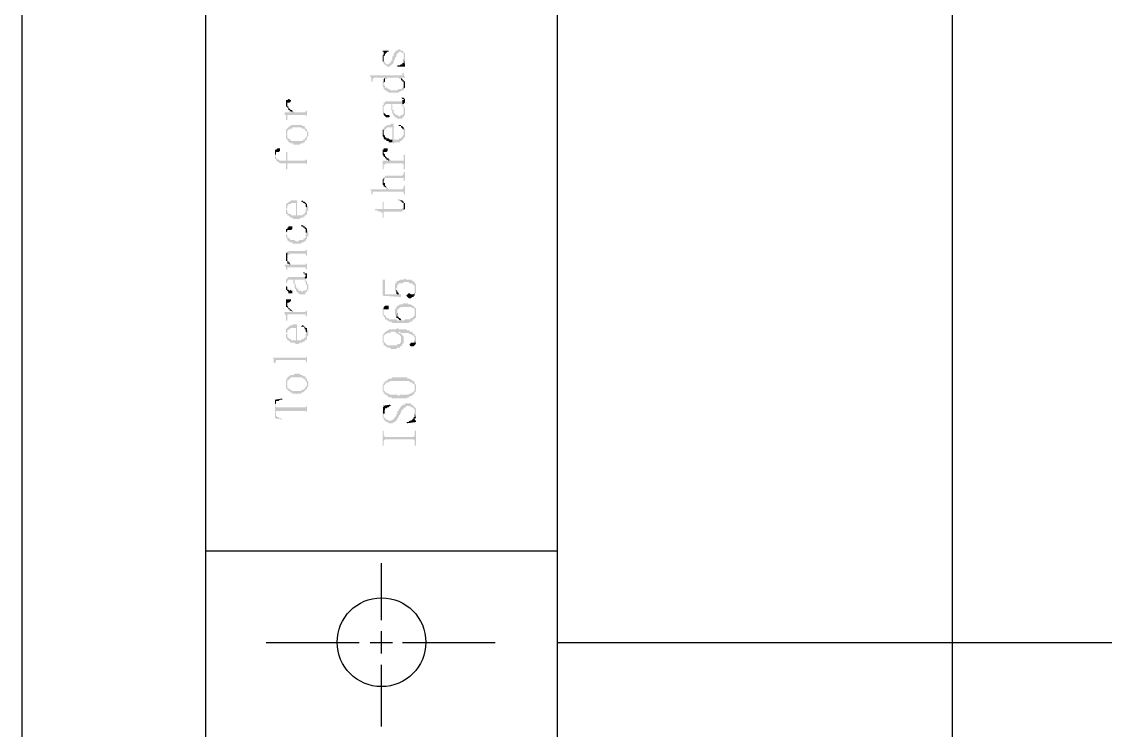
# Model space of a CAD drawing. Header units: millimetres. Extents: x 7018 to 13530, y 4187 to 5692.
# Drawn here: x 10775.36 to 10814.88, y 5070.62 to 5096.45 of the extents above; entities that cross this region are included whole.
import ezdxf

# ---------------------------------------------------------------- set-up
doc = ezdxf.new("R2010")
doc.units = ezdxf.units.MM

msp = doc.modelspace()

# ---------------------------------------------------------------- hatches: boundary and pattern name
at = {"transparency": 33554559}
for points in [[(10788.521, 5095.393), (10788.521, 5095.348), (10788.566, 5095.348), (10788.566, 5094.942), (10788.566, 5095.122), (10788.566, 5095.213), (10788.611, 5095.213), (10788.611, 5095.258), (10788.656, 5095.303), (10788.656, 5095.303), (10788.701, 5095.348), (10788.746, 5095.348), (10788.746, 5095.393)], [(10788.521, 5095.122), (10788.521, 5094.987), (10788.566, 5094.987), (10788.566, 5094.942), (10788.566, 5095.303), (10788.566, 5095.258), (10788.521, 5095.213)], [(10788.566, 5094.942), (10788.566, 5094.897), (10788.611, 5094.897), (10788.611, 5094.852), (10788.656, 5094.852), (10788.701, 5094.806), (10788.791, 5094.806), (10788.791, 5094.852), (10788.836, 5094.852), (10788.882, 5094.897), (10788.882, 5094.897), (10788.927, 5094.942), (10788.927, 5095.032), (10788.972, 5095.077), (10788.972, 5095.122), (10789.017, 5095.167), (10789.017, 5095.258), (10789.062, 5095.258), (10789.062, 5095.303), (10789.107, 5095.303), (10789.107, 5095.348), (10789.198, 5095.348), (10789.243, 5095.303), (10789.288, 5095.303), (10789.288, 5095.258), (10789.288, 5095.122), (10789.333, 5094.897), (10789.333, 5094.942), (10789.333, 5095.032), (10789.333, 5095.213), (10789.333, 5095.303), (10789.288, 5095.303), (10789.288, 5095.348), (10789.288, 5095.348), (10789.243, 5095.393), (10789.198, 5095.393), (10789.152, 5095.438), (10789.107, 5095.438), (10789.062, 5095.393), (10789.017, 5095.393), (10788.972, 5095.348), (10788.972, 5095.303), (10788.927, 5095.303), (10788.927, 5095.213), (10788.882, 5095.167), (10788.882, 5095.077), (10788.836, 5095.032), (10788.836, 5094.987), (10788.791, 5094.942), (10788.791, 5094.942), (10788.746, 5094.897), (10788.656, 5094.897), (10788.611, 5094.942), (10788.611, 5094.987), (10788.566, 5094.987), (10788.566, 5095.122)], [(10789.062, 5094.852), (10789.062, 5094.806), (10789.333, 5094.806), (10789.333, 5094.852), (10789.333, 5094.897), (10789.333, 5094.897), (10789.288, 5095.122), (10789.288, 5095.032), (10789.288, 5094.942), (10789.243, 5094.942), (10789.243, 5094.897), (10789.198, 5094.897), (10789.152, 5094.852), (10789.107, 5094.852)], [(10788.069, 5094.49), (10788.069, 5094.445), (10788.114, 5094.4), (10788.114, 5094.265), (10788.159, 5094.265), (10788.159, 5094.355), (10788.159, 5094.355), (10788.205, 5094.4), (10788.611, 5094.4), (10788.611, 5094.355), (10788.656, 5094.355), (10788.701, 5094.4), (10789.107, 5094.4), (10789.152, 5094.355), (10789.198, 5094.355), (10789.198, 5094.4), (10789.333, 5094.4), (10789.333, 5094.445), (10789.288, 5094.49), (10789.288, 5094.581), (10789.243, 5094.581), (10789.243, 5094.536), (10789.243, 5094.49), (10789.198, 5094.49)], [(10788.521, 5094.175), (10788.521, 5094.084), (10788.566, 5094.039), (10788.566, 5093.994), (10788.611, 5093.949), (10788.656, 5093.949), (10788.656, 5093.904), (10788.701, 5093.904), (10788.746, 5093.859), (10789.107, 5093.859), (10789.152, 5093.904), (10789.198, 5093.904), (10789.243, 5093.949), (10789.288, 5093.949), (10789.288, 5094.175), (10789.288, 5094.084), (10789.243, 5094.039), (10789.243, 5094.039), (10789.198, 5093.994), (10789.107, 5093.994), (10789.062, 5093.949), (10788.791, 5093.949), (10788.791, 5093.994), (10788.701, 5093.994), (10788.701, 5094.039), (10788.611, 5094.039), (10788.611, 5094.129), (10788.566, 5094.129), (10788.566, 5094.31), (10788.566, 5094.265), (10788.521, 5094.265), (10788.521, 5094.22)], [(10788.566, 5094.31), (10788.566, 5094.175), (10788.566, 5094.22), (10788.611, 5094.265), (10788.611, 5094.31), (10788.611, 5094.4), (10788.611, 5094.4), (10788.566, 5094.355)], [(10789.198, 5094.355), (10789.198, 5094.31), (10789.243, 5094.31), (10789.243, 5094.265), (10789.288, 5094.265), (10789.288, 5093.994), (10789.333, 5094.039), (10789.333, 5094.175), (10789.333, 5094.22), (10789.333, 5094.265), (10789.288, 5094.31), (10789.288, 5094.31), (10789.243, 5094.355), (10789.243, 5094.355), (10789.198, 5094.4)], [(10785, 5093.452), (10785, 5093.362), (10785, 5093.362), (10785.045, 5093.317), (10785.045, 5093.452), (10785.045, 5093.498), (10785.136, 5093.498), (10785.181, 5093.543), (10785.181, 5093.588), (10785.136, 5093.588), (10785.136, 5093.633), (10785.09, 5093.633), (10785.045, 5093.588), (10785, 5093.588), (10785, 5093.498)], [(10788.521, 5093.272), (10788.521, 5093.227), (10788.521, 5093.137), (10788.566, 5093.091), (10788.566, 5093.046), (10788.566, 5093.272), (10788.566, 5093.362), (10788.611, 5093.407), (10788.611, 5093.407), (10788.656, 5093.452), (10788.836, 5093.452), (10788.836, 5093.227), (10788.836, 5093.452), (10789.198, 5093.452), (10789.243, 5093.407), (10789.243, 5093.362), (10789.243, 5093.362), (10789.288, 5093.317), (10789.288, 5093.272), (10789.288, 5093.182), (10789.288, 5093.362), (10789.288, 5093.407), (10789.243, 5093.452), (10789.243, 5093.543), (10788.611, 5093.543), (10788.611, 5093.498), (10788.566, 5093.498), (10788.566, 5093.407), (10788.521, 5093.407), (10788.521, 5093.317)], [(10789.152, 5093.678), (10789.198, 5093.678), (10789.243, 5093.633), (10789.288, 5093.633), (10789.288, 5093.452), (10789.333, 5093.498), (10789.333, 5093.588), (10789.333, 5093.633), (10789.288, 5093.678), (10789.198, 5093.678)], [(10789.243, 5093.543), (10789.243, 5093.452), (10789.288, 5093.452), (10789.288, 5093.588), (10789.243, 5093.588)], [(10784.955, 5093.137), (10784.955, 5093.046), (10785, 5093.046), (10785, 5092.956), (10785, 5092.866), (10785.045, 5092.866), (10785.045, 5093.001), (10785.045, 5093.046), (10785.722, 5093.046), (10785.767, 5093.001), (10785.767, 5092.866), (10785.767, 5093.362), (10785.767, 5093.227), (10785.767, 5093.227), (10785.722, 5093.182), (10785.722, 5093.182), (10785.677, 5093.137), (10785.316, 5093.137), (10785.271, 5093.182), (10785.226, 5093.182), (10785.226, 5093.137)], [(10785.045, 5093.317), (10785.045, 5093.317), (10785.09, 5093.272), (10785.09, 5093.227), (10785.136, 5093.227), (10785.136, 5093.182), (10785.181, 5093.182), (10785.226, 5093.137), (10785.226, 5093.227), (10785.181, 5093.227), (10785.136, 5093.272), (10785.136, 5093.272), (10785.09, 5093.317), (10785.09, 5093.362), (10785.045, 5093.362), (10785.045, 5093.452)], [(10788.566, 5093.046), (10788.566, 5093.046), (10788.611, 5093.001), (10788.611, 5093.001), (10788.656, 5092.956), (10788.746, 5092.956), (10788.791, 5093.001), (10788.746, 5093.046), (10788.656, 5093.046), (10788.611, 5093.091), (10788.611, 5093.091), (10788.566, 5093.137), (10788.566, 5093.272)], [(10788.836, 5093.227), (10788.882, 5093.182), (10788.882, 5093.091), (10788.882, 5093.091), (10788.927, 5093.046), (10788.927, 5093.001), (10788.972, 5093.001), (10788.972, 5092.956), (10789.017, 5092.956), (10789.062, 5092.911), (10789.243, 5092.911), (10789.243, 5092.956), (10789.288, 5092.956), (10789.288, 5093.001), (10789.333, 5093.046), (10789.333, 5093.182), (10789.333, 5093.272), (10789.333, 5093.317), (10789.333, 5093.317), (10789.288, 5093.362), (10789.288, 5093.091), (10789.288, 5093.091), (10789.243, 5093.046), (10789.198, 5093.046), (10789.152, 5093.001), (10789.107, 5093.001), (10789.062, 5093.046), (10789.017, 5093.046), (10788.972, 5093.091), (10788.972, 5093.091), (10788.927, 5093.137), (10788.927, 5093.227), (10788.882, 5093.227), (10788.882, 5093.407), (10788.836, 5093.452)], [(10788.566, 5092.505), (10788.566, 5092.414), (10788.566, 5092.46), (10788.566, 5092.46), (10788.611, 5092.505), (10788.611, 5092.505), (10788.656, 5092.55), (10788.656, 5092.55), (10788.701, 5092.595), (10788.882, 5092.595), (10788.882, 5092.053), (10788.927, 5092.008), (10788.927, 5092.008), (10788.972, 5092.053), (10789.152, 5092.053), (10789.152, 5092.098), (10789.198, 5092.098), (10789.243, 5092.144), (10789.243, 5092.144), (10789.288, 5092.189), (10789.288, 5092.234), (10789.333, 5092.234), (10789.333, 5092.414), (10789.333, 5092.505), (10789.333, 5092.55), (10789.288, 5092.595), (10789.288, 5092.414), (10789.288, 5092.324), (10789.288, 5092.324), (10789.243, 5092.279), (10789.243, 5092.234), (10789.198, 5092.234), (10789.198, 5092.189), (10789.107, 5092.189), (10789.107, 5092.144), (10788.927, 5092.144), (10788.927, 5092.73), (10788.836, 5092.73), (10788.791, 5092.685), (10788.701, 5092.685), (10788.656, 5092.64), (10788.611, 5092.64), (10788.611, 5092.595), (10788.566, 5092.595), (10788.566, 5092.55)], [(10785, 5092.505), (10785, 5092.324), (10785, 5092.324), (10785.045, 5092.369), (10785.045, 5092.414), (10785.045, 5092.46), (10785.09, 5092.505), (10785.136, 5092.505), (10785.136, 5092.55), (10785.226, 5092.55), (10785.226, 5092.595), (10785.542, 5092.595), (10785.587, 5092.55), (10785.677, 5092.55), (10785.677, 5092.505), (10785.677, 5092.505), (10785.722, 5092.46), (10785.722, 5092.46), (10785.767, 5092.414), (10785.767, 5092.144), (10785.767, 5092.234), (10785.813, 5092.279), (10785.813, 5092.369), (10785.813, 5092.414), (10785.767, 5092.46), (10785.767, 5092.505), (10785.767, 5092.505), (10785.722, 5092.55), (10785.722, 5092.55), (10785.677, 5092.595), (10785.677, 5092.64), (10785.587, 5092.64), (10785.587, 5092.685), (10785.181, 5092.685), (10785.181, 5092.64), (10785.136, 5092.64), (10785.09, 5092.595), (10785.09, 5092.595), (10785.045, 5092.55), (10785.045, 5092.55)], [(10785, 5092.324), (10785, 5092.189), (10785, 5092.189), (10785.045, 5092.144), (10785.045, 5092.144), (10785.09, 5092.098), (10785.09, 5092.053), (10785.136, 5092.053), (10785.181, 5092.008), (10785.271, 5092.008), (10785.271, 5091.963), (10785.497, 5091.963), (10785.542, 5092.008), (10785.632, 5092.008), (10785.632, 5092.053), (10785.677, 5092.053), (10785.677, 5092.098), (10785.722, 5092.098), (10785.722, 5092.144), (10785.767, 5092.144), (10785.767, 5092.324), (10785.767, 5092.279), (10785.722, 5092.234), (10785.722, 5092.189), (10785.677, 5092.189), (10785.677, 5092.144), (10785.632, 5092.144), (10785.587, 5092.098), (10785.181, 5092.098), (10785.181, 5092.144), (10785.136, 5092.144), (10785.09, 5092.189), (10785.045, 5092.189), (10785.045, 5092.324), (10785, 5092.324), (10785, 5092.505), (10785, 5092.46), (10785, 5092.369)], [(10788.521, 5092.369), (10788.521, 5092.279), (10788.566, 5092.234), (10788.566, 5092.189), (10788.611, 5092.144), (10788.656, 5092.144), (10788.656, 5092.098), (10788.746, 5092.098), (10788.746, 5092.053), (10788.882, 5092.053), (10788.882, 5092.144), (10788.791, 5092.144), (10788.746, 5092.189), (10788.656, 5092.189), (10788.656, 5092.234), (10788.611, 5092.234), (10788.611, 5092.279), (10788.611, 5092.279), (10788.566, 5092.324), (10788.566, 5092.505), (10788.521, 5092.505), (10788.521, 5092.414)], [(10789.107, 5092.685), (10789.107, 5092.64), (10789.198, 5092.64), (10789.198, 5092.595), (10789.243, 5092.55), (10789.243, 5092.55), (10789.288, 5092.505), (10789.288, 5092.414), (10789.288, 5092.595), (10789.288, 5092.595), (10789.243, 5092.64), (10789.198, 5092.64), (10789.198, 5092.685)], [(10784.594, 5091.783), (10784.594, 5091.602), (10784.639, 5091.602), (10784.639, 5091.692), (10784.729, 5091.692), (10784.775, 5091.737), (10784.775, 5091.828), (10784.684, 5091.828), (10784.639, 5091.783)], [(10784.594, 5091.602), (10784.594, 5091.467), (10784.594, 5091.467), (10784.639, 5091.421), (10784.639, 5091.376), (10784.684, 5091.376), (10784.684, 5091.331), (10784.729, 5091.331), (10784.775, 5091.286), (10785, 5091.286), (10785, 5091.06), (10785.045, 5091.06), (10785.045, 5091.286), (10785.722, 5091.286), (10785.767, 5091.241), (10785.767, 5091.106), (10785.767, 5091.647), (10785.767, 5091.421), (10785.722, 5091.421), (10785.677, 5091.376), (10785.045, 5091.376), (10785.045, 5091.692), (10785, 5091.692), (10785, 5091.376), (10784.775, 5091.376), (10784.729, 5091.421), (10784.684, 5091.421), (10784.684, 5091.467), (10784.639, 5091.467), (10784.639, 5091.557), (10784.594, 5091.602), (10784.594, 5091.783), (10784.594, 5091.692), (10784.594, 5091.647)], [(10788.521, 5091.692), (10788.521, 5091.602), (10788.521, 5091.602), (10788.566, 5091.557), (10788.566, 5091.512), (10788.566, 5091.692), (10788.656, 5091.692), (10788.701, 5091.737), (10788.701, 5091.783), (10788.701, 5091.828), (10788.566, 5091.828), (10788.566, 5091.783), (10788.521, 5091.783), (10788.521, 5091.737)], [(10788.521, 5091.376), (10788.521, 5091.331), (10788.521, 5091.241), (10788.521, 5091.06), (10788.566, 5091.06), (10788.566, 5091.241), (10788.611, 5091.241), (10788.656, 5091.286), (10789.243, 5091.286), (10789.288, 5091.241), (10789.288, 5091.06), (10789.333, 5091.06), (10789.333, 5091.602), (10789.288, 5091.602), (10789.288, 5091.421), (10789.288, 5091.376), (10788.836, 5091.376), (10788.791, 5091.421), (10788.746, 5091.376)], [(10788.566, 5091.512), (10788.611, 5091.512), (10788.611, 5091.467), (10788.656, 5091.467), (10788.656, 5091.421), (10788.701, 5091.421), (10788.746, 5091.376), (10788.746, 5091.376), (10788.791, 5091.421), (10788.746, 5091.421), (10788.746, 5091.467), (10788.701, 5091.467), (10788.656, 5091.512), (10788.656, 5091.512), (10788.611, 5091.557), (10788.611, 5091.602), (10788.566, 5091.647), (10788.566, 5091.647)], [(10788.521, 5090.609), (10788.521, 5090.519), (10788.566, 5090.474), (10788.566, 5090.429), (10788.611, 5090.429), (10788.656, 5090.383), (10788.656, 5090.338), (10788.656, 5090.429), (10788.611, 5090.474), (10788.611, 5090.564), (10788.566, 5090.564), (10788.566, 5090.79), (10788.566, 5090.745), (10788.521, 5090.699), (10788.521, 5090.654)], [(10788.566, 5090.79), (10788.566, 5090.609), (10788.566, 5090.654), (10788.611, 5090.699), (10788.611, 5090.745), (10789.288, 5090.745), (10789.288, 5090.654), (10789.333, 5090.654), (10789.333, 5090.97), (10789.288, 5090.97), (10789.288, 5090.88), (10789.288, 5090.88), (10789.243, 5090.835), (10788.611, 5090.835), (10788.611, 5090.79)], [(10788.069, 5090.338), (10788.069, 5090.293), (10788.114, 5090.293), (10788.114, 5090.248), (10788.114, 5090.158), (10788.159, 5090.158), (10788.159, 5090.203), (10788.159, 5090.248), (10789.288, 5090.248), (10789.288, 5090.158), (10789.333, 5090.158), (10789.333, 5090.474), (10789.288, 5090.474), (10789.288, 5090.383), (10789.288, 5090.383), (10789.243, 5090.338), (10788.746, 5090.338), (10788.701, 5090.383), (10788.656, 5090.383), (10788.656, 5090.338)], [(10785, 5089.752), (10785, 5089.616), (10785, 5089.616), (10785.045, 5089.661), (10785.045, 5089.752), (10785.09, 5089.752), (10785.09, 5089.797), (10785.181, 5089.797), (10785.181, 5089.842), (10785.361, 5089.842), (10785.361, 5089.255), (10785.497, 5089.255), (10785.542, 5089.3), (10785.632, 5089.3), (10785.632, 5089.345), (10785.677, 5089.345), (10785.677, 5089.391), (10785.722, 5089.391), (10785.767, 5089.436), (10785.767, 5089.481), (10785.767, 5089.526), (10785.813, 5089.571), (10785.813, 5089.616), (10785.813, 5089.706), (10785.813, 5089.706), (10785.767, 5089.752), (10785.767, 5089.797), (10785.767, 5089.661), (10785.767, 5089.661), (10785.722, 5089.616), (10785.722, 5089.526), (10785.722, 5089.526), (10785.677, 5089.481), (10785.677, 5089.436), (10785.632, 5089.436), (10785.587, 5089.391), (10785.406, 5089.391), (10785.406, 5089.932), (10785.181, 5089.932), (10785.136, 5089.887), (10785.09, 5089.887), (10785.09, 5089.842), (10785.045, 5089.842), (10785, 5089.797)], [(10785.542, 5089.887), (10785.587, 5089.887), (10785.632, 5089.842), (10785.677, 5089.842), (10785.677, 5089.797), (10785.722, 5089.797), (10785.722, 5089.706), (10785.722, 5089.706), (10785.767, 5089.661), (10785.767, 5089.797), (10785.722, 5089.842), (10785.677, 5089.887), (10785.632, 5089.887), (10785.587, 5089.932), (10785.587, 5089.932)], [(10789.107, 5089.932), (10789.152, 5089.932), (10789.198, 5089.887), (10789.243, 5089.887), (10789.243, 5089.842), (10789.288, 5089.842), (10789.288, 5089.571), (10789.333, 5089.616), (10789.333, 5089.706), (10789.333, 5089.752), (10789.333, 5089.842), (10789.288, 5089.842), (10789.288, 5089.887), (10789.288, 5089.887), (10789.243, 5089.932), (10789.152, 5089.932), (10789.107, 5089.977)], [(10785, 5089.616), (10785, 5089.571), (10785, 5089.436), (10785.045, 5089.436), (10785.045, 5089.391), (10785.09, 5089.391), (10785.136, 5089.345), (10785.136, 5089.345), (10785.181, 5089.3), (10785.226, 5089.3), (10785.271, 5089.255), (10785.361, 5089.255), (10785.361, 5089.391), (10785.181, 5089.391), (10785.181, 5089.436), (10785.09, 5089.436), (10785.09, 5089.481), (10785.045, 5089.481), (10785.045, 5089.571), (10785.045, 5089.571), (10785, 5089.616), (10785, 5089.752), (10785, 5089.706), (10785, 5089.661)], [(10788.25, 5089.616), (10788.25, 5089.571), (10788.34, 5089.571), (10788.385, 5089.526), (10788.475, 5089.526), (10788.475, 5089.481), (10788.521, 5089.481), (10788.521, 5089.3), (10788.566, 5089.3), (10788.566, 5089.526), (10789.243, 5089.526), (10789.243, 5089.571), (10789.288, 5089.571), (10789.288, 5089.752), (10789.288, 5089.661), (10789.243, 5089.661), (10789.243, 5089.616), (10788.566, 5089.616), (10788.566, 5089.887), (10788.521, 5089.887), (10788.521, 5089.616)], [(10785, 5088.714), (10785, 5088.578), (10785, 5088.759), (10785.045, 5088.804), (10785.045, 5088.849), (10785.181, 5088.849), (10785.226, 5088.894), (10785.226, 5088.939), (10785.226, 5088.984), (10785.09, 5088.984), (10785.09, 5088.939), (10785.045, 5088.939), (10785.045, 5088.894), (10785, 5088.894), (10785, 5088.759)], [(10785, 5088.578), (10785.045, 5088.533), (10785.045, 5088.488), (10785.045, 5088.488), (10785.09, 5088.443), (10785.136, 5088.443), (10785.136, 5088.398), (10785.226, 5088.398), (10785.226, 5088.352), (10785.542, 5088.352), (10785.587, 5088.398), (10785.632, 5088.398), (10785.677, 5088.443), (10785.722, 5088.443), (10785.722, 5088.488), (10785.767, 5088.533), (10785.767, 5088.623), (10785.813, 5088.623), (10785.813, 5088.759), (10785.813, 5088.804), (10785.767, 5088.849), (10785.767, 5088.894), (10785.767, 5088.759), (10785.767, 5088.759), (10785.722, 5088.714), (10785.722, 5088.578), (10785.677, 5088.578), (10785.677, 5088.533), (10785.632, 5088.533), (10785.632, 5088.488), (10785.497, 5088.488), (10785.452, 5088.443), (10785.361, 5088.443), (10785.316, 5088.488), (10785.181, 5088.488), (10785.136, 5088.533), (10785.136, 5088.533), (10785.09, 5088.578), (10785.045, 5088.578), (10785.045, 5088.668), (10785.045, 5088.668), (10785, 5088.714)], [(10785.542, 5088.984), (10785.587, 5088.984), (10785.632, 5088.939), (10785.677, 5088.939), (10785.677, 5088.894), (10785.722, 5088.894), (10785.722, 5088.759), (10785.767, 5088.759), (10785.767, 5088.894), (10785.722, 5088.939), (10785.722, 5088.939), (10785.677, 5088.984), (10785.632, 5088.984), (10785.632, 5089.029), (10785.542, 5089.029)], [(10785, 5087.856), (10785, 5087.766), (10785, 5087.721), (10785.045, 5087.721), (10785.045, 5087.63), (10785.09, 5087.63), (10785.136, 5087.585), (10785.136, 5087.676), (10785.09, 5087.676), (10785.09, 5087.721), (10785.045, 5087.721), (10785.045, 5088.037), (10785, 5087.991), (10785, 5087.946), (10785, 5087.901)], [(10785.045, 5088.037), (10785.045, 5087.856), (10785.045, 5087.946), (10785.09, 5087.946), (10785.136, 5087.991), (10785.722, 5087.991), (10785.722, 5087.946), (10785.767, 5087.901), (10785.767, 5088.172), (10785.767, 5088.127), (10785.722, 5088.127), (10785.722, 5088.082), (10785.09, 5088.082), (10785.045, 5088.037)], [(10784.955, 5087.585), (10784.955, 5087.54), (10785, 5087.495), (10785, 5087.405), (10785.045, 5087.405), (10785.045, 5087.495), (10785.722, 5087.495), (10785.722, 5087.45), (10785.767, 5087.405), (10785.767, 5087.676), (10785.767, 5087.63), (10785.722, 5087.63), (10785.722, 5087.585), (10785.181, 5087.585), (10785.181, 5087.63), (10785.136, 5087.63), (10785.136, 5087.585)], [(10785.632, 5087.314), (10785.632, 5087.269), (10785.677, 5087.269), (10785.677, 5087.224), (10785.722, 5087.224), (10785.722, 5087.089), (10785.767, 5087.089), (10785.767, 5087.224), (10785.767, 5087.269), (10785.677, 5087.269), (10785.677, 5087.314)], [(10785.677, 5087.134), (10785.722, 5087.044), (10785.722, 5087.179), (10785.722, 5087.179)], [(10785, 5086.863), (10785, 5086.818), (10785, 5086.683), (10785, 5086.908), (10785.045, 5086.953), (10785.045, 5086.999), (10785.045, 5086.999), (10785.09, 5087.044), (10785.271, 5087.044), (10785.271, 5086.908), (10785.316, 5086.863), (10785.316, 5086.818), (10785.316, 5087.044), (10785.677, 5087.044), (10785.677, 5086.999), (10785.722, 5086.953), (10785.722, 5086.863), (10785.767, 5086.863), (10785.767, 5086.773), (10785.767, 5086.999), (10785.722, 5086.999), (10785.722, 5087.044), (10785.677, 5087.134), (10785.09, 5087.134), (10785.045, 5087.089), (10785.045, 5087.089), (10785, 5087.044), (10785, 5086.999), (10785, 5086.908)], [(10785, 5086.683), (10785.045, 5086.637), (10785.045, 5086.637), (10785.09, 5086.592), (10785.09, 5086.547), (10785.226, 5086.547), (10785.226, 5086.637), (10785.181, 5086.637), (10785.181, 5086.683), (10785.136, 5086.637), (10785.136, 5086.637), (10785.09, 5086.683), (10785.045, 5086.683), (10785.045, 5086.728), (10785.045, 5086.773), (10785, 5086.818), (10785, 5086.863)], [(10785.316, 5086.818), (10785.316, 5086.728), (10785.361, 5086.683), (10785.361, 5086.637), (10785.361, 5086.637), (10785.406, 5086.592), (10785.406, 5086.592), (10785.452, 5086.547), (10785.452, 5086.547), (10785.497, 5086.502), (10785.677, 5086.502), (10785.722, 5086.547), (10785.722, 5086.592), (10785.767, 5086.592), (10785.767, 5086.637), (10785.767, 5086.637), (10785.813, 5086.683), (10785.813, 5086.773), (10785.813, 5086.863), (10785.767, 5086.908), (10785.767, 5086.953), (10785.767, 5086.683), (10785.722, 5086.683), (10785.722, 5086.637), (10785.632, 5086.637), (10785.587, 5086.592), (10785.542, 5086.637), (10785.452, 5086.637), (10785.452, 5086.683), (10785.406, 5086.728), (10785.406, 5086.728), (10785.361, 5086.773), (10785.361, 5086.818), (10785.361, 5086.863), (10785.316, 5086.908), (10785.316, 5087.044)], [(10788.521, 5087.044), (10788.521, 5086.457), (10789.198, 5086.412), (10789.198, 5086.502), (10789.152, 5086.502), (10789.107, 5086.547), (10789.107, 5086.502), (10788.611, 5086.502), (10788.611, 5087.044)], [(10788.972, 5086.773), (10788.972, 5086.637), (10788.972, 5086.637), (10789.017, 5086.592), (10789.017, 5086.547), (10789.017, 5086.728), (10789.017, 5086.728), (10789.062, 5086.773), (10789.062, 5086.863), (10789.107, 5086.863), (10789.107, 5086.908), (10789.243, 5086.908), (10789.288, 5086.953), (10789.468, 5086.953), (10789.513, 5086.908), (10789.604, 5086.908), (10789.604, 5086.863), (10789.649, 5086.863), (10789.694, 5086.818), (10789.694, 5086.547), (10789.739, 5086.547), (10789.739, 5086.683), (10789.739, 5086.863), (10789.739, 5086.863), (10789.694, 5086.908), (10789.694, 5086.953), (10789.649, 5086.953), (10789.649, 5086.999), (10789.604, 5086.999), (10789.559, 5087.044), (10789.378, 5087.044), (10789.333, 5087.089), (10789.333, 5087.089), (10789.288, 5087.044), (10789.152, 5087.044), (10789.107, 5086.999), (10789.062, 5086.999), (10789.017, 5086.953), (10789.017, 5086.908), (10788.972, 5086.908), (10788.972, 5086.818), (10788.972, 5086.818)], [(10789.017, 5086.547), (10789.017, 5086.547), (10789.062, 5086.502), (10789.107, 5086.502), (10789.107, 5086.547), (10789.107, 5086.547), (10789.062, 5086.592), (10789.062, 5086.637), (10789.062, 5086.637), (10789.017, 5086.683), (10789.017, 5086.728)], [(10789.378, 5086.457), (10789.378, 5086.457), (10789.423, 5086.412), (10789.423, 5086.412), (10789.468, 5086.367), (10789.559, 5086.367), (10789.604, 5086.412), (10789.649, 5086.412), (10789.649, 5086.457), (10789.694, 5086.457), (10789.694, 5086.683), (10789.694, 5086.547), (10789.694, 5086.547), (10789.649, 5086.502), (10789.559, 5086.502), (10789.513, 5086.547), (10789.468, 5086.547), (10789.423, 5086.502), (10789.423, 5086.502)], [(10784.955, 5085.87), (10784.955, 5085.78), (10785, 5085.735), (10785, 5085.645), (10785, 5085.554), (10785.045, 5085.554), (10785.045, 5085.78), (10785.722, 5085.78), (10785.722, 5085.735), (10785.767, 5085.69), (10785.767, 5085.554), (10785.767, 5086.096), (10785.767, 5085.915), (10785.722, 5085.915), (10785.722, 5085.87), (10785.271, 5085.87), (10785.226, 5085.915), (10785.226, 5085.87)], [(10785, 5086.186), (10785, 5086.051), (10785.045, 5086.051), (10785.045, 5086.186), (10785.045, 5086.186), (10785.09, 5086.231), (10785.09, 5086.186), (10785.136, 5086.231), (10785.136, 5086.231), (10785.181, 5086.276), (10785.181, 5086.322), (10785, 5086.322), (10785, 5086.231)], [(10785.045, 5086.051), (10785.045, 5086.006), (10785.09, 5086.006), (10785.09, 5085.96), (10785.136, 5085.96), (10785.136, 5085.915), (10785.181, 5085.915), (10785.226, 5085.87), (10785.226, 5085.915), (10785.226, 5085.915), (10785.181, 5085.96), (10785.136, 5085.96), (10785.136, 5086.006), (10785.09, 5086.006), (10785.09, 5086.051), (10785.09, 5086.051), (10785.045, 5086.096), (10785.045, 5086.141), (10785.045, 5086.141)], [(10788.521, 5085.87), (10788.521, 5085.78), (10788.521, 5085.78), (10788.566, 5085.735), (10788.566, 5085.69), (10788.566, 5085.69), (10788.611, 5085.645), (10788.611, 5085.599), (10788.656, 5085.599), (10788.701, 5085.554), (10788.746, 5085.554), (10788.746, 5085.509), (10788.836, 5085.509), (10788.882, 5085.464), (10789.468, 5085.464), (10789.513, 5085.509), (10789.604, 5085.509), (10789.604, 5085.554), (10789.604, 5085.554), (10789.649, 5085.599), (10789.694, 5085.599), (10789.694, 5085.645), (10789.739, 5085.645), (10789.694, 5085.825), (10789.694, 5085.735), (10789.694, 5085.735), (10789.649, 5085.69), (10789.649, 5085.69), (10789.604, 5085.645), (10789.559, 5085.645), (10789.513, 5085.599), (10789.333, 5085.599), (10789.288, 5085.554), (10789.243, 5085.554), (10789.198, 5085.599), (10789.198, 5085.599), (10789.152, 5085.554), (10789.062, 5085.554), (10789.017, 5085.599), (10788.746, 5085.599), (10788.746, 5085.645), (10788.656, 5085.645), (10788.656, 5085.69), (10788.611, 5085.735), (10788.611, 5085.735), (10788.566, 5085.78), (10788.566, 5085.825), (10788.566, 5086.006), (10788.521, 5086.006), (10788.521, 5085.915)], [(10788.566, 5086.006), (10788.566, 5085.87), (10788.566, 5085.96), (10788.746, 5085.96), (10788.746, 5086.051), (10788.746, 5086.096), (10788.611, 5086.096), (10788.566, 5086.051)], [(10788.972, 5085.87), (10788.972, 5085.78), (10788.972, 5085.78), (10789.017, 5085.735), (10789.017, 5085.69), (10789.017, 5085.645), (10789.062, 5085.87), (10789.062, 5085.96), (10789.107, 5085.96), (10789.107, 5086.006), (10789.152, 5086.006), (10789.198, 5086.051), (10789.559, 5086.051), (10789.604, 5086.006), (10789.649, 5086.006), (10789.694, 5085.96), (10789.694, 5085.825), (10789.739, 5085.645), (10789.739, 5085.735), (10789.739, 5085.87), (10789.739, 5086.006), (10789.694, 5086.006), (10789.694, 5086.051), (10789.649, 5086.051), (10789.649, 5086.096), (10789.604, 5086.096), (10789.559, 5086.141), (10789.468, 5086.141), (10789.423, 5086.186), (10789.288, 5086.186), (10789.243, 5086.141), (10789.152, 5086.141), (10789.107, 5086.096), (10789.062, 5086.096), (10789.017, 5086.051), (10789.017, 5086.006), (10789.017, 5086.006), (10788.972, 5085.96)], [(10789.017, 5085.645), (10789.062, 5085.645), (10789.107, 5085.599), (10789.107, 5085.599), (10789.152, 5085.554), (10789.198, 5085.599), (10789.152, 5085.645), (10789.107, 5085.645), (10789.107, 5085.69), (10789.062, 5085.69), (10789.062, 5085.735), (10789.062, 5085.87)], [(10785, 5085.193), (10785, 5085.058), (10785, 5085.103), (10785.045, 5085.103), (10785.045, 5085.193), (10785.09, 5085.193), (10785.09, 5085.238), (10785.136, 5085.238), (10785.181, 5085.284), (10785.361, 5085.284), (10785.361, 5084.697), (10785.452, 5084.697), (10785.497, 5084.742), (10785.587, 5084.742), (10785.632, 5084.787), (10785.677, 5084.787), (10785.677, 5084.832), (10785.722, 5084.832), (10785.767, 5084.877), (10785.767, 5084.922), (10785.767, 5084.968), (10785.813, 5085.013), (10785.813, 5085.103), (10785.813, 5085.193), (10785.767, 5085.193), (10785.767, 5085.284), (10785.767, 5085.103), (10785.767, 5085.103), (10785.722, 5085.058), (10785.722, 5084.968), (10785.722, 5084.968), (10785.677, 5084.922), (10785.677, 5084.922), (10785.632, 5084.877), (10785.587, 5084.877), (10785.542, 5084.832), (10785.406, 5084.832), (10785.406, 5085.419), (10785.271, 5085.419), (10785.226, 5085.374), (10785.136, 5085.374), (10785.136, 5085.329), (10785.09, 5085.329), (10785.045, 5085.284), (10785.045, 5085.284), (10785, 5085.238)], [(10785, 5085.058), (10785, 5084.922), (10785, 5084.922), (10785.045, 5084.877), (10785.045, 5084.832), (10785.09, 5084.832), (10785.136, 5084.787), (10785.136, 5084.787), (10785.181, 5084.742), (10785.316, 5084.742), (10785.361, 5084.697), (10785.361, 5084.832), (10785.181, 5084.832), (10785.181, 5084.877), (10785.136, 5084.877), (10785.09, 5084.922), (10785.09, 5084.922), (10785.045, 5084.968), (10785.045, 5085.058), (10785, 5085.058), (10785, 5085.193), (10785, 5085.103)], [(10785.542, 5085.329), (10785.632, 5085.329), (10785.677, 5085.284), (10785.677, 5085.238), (10785.722, 5085.238), (10785.722, 5085.193), (10785.722, 5085.148), (10785.767, 5085.103), (10785.767, 5085.284), (10785.722, 5085.284), (10785.677, 5085.329), (10785.677, 5085.329), (10785.632, 5085.374), (10785.587, 5085.374)], [(10788.566, 5085.058), (10788.566, 5084.877), (10788.566, 5084.922), (10788.566, 5085.013), (10788.611, 5085.013), (10788.611, 5085.058), (10788.656, 5085.058), (10788.701, 5085.103), (10788.791, 5085.103), (10788.836, 5085.148), (10788.972, 5085.148), (10789.017, 5085.103), (10789.062, 5085.103), (10789.062, 5085.058), (10789.107, 5085.148), (10789.152, 5085.148), (10789.198, 5085.103), (10789.468, 5085.103), (10789.513, 5085.058), (10789.559, 5085.058), (10789.604, 5085.013), (10789.649, 5085.013), (10789.649, 5084.968), (10789.694, 5084.968), (10789.694, 5084.832), (10789.694, 5084.832), (10789.739, 5084.697), (10789.739, 5084.832), (10789.739, 5084.922), (10789.739, 5084.968), (10789.694, 5085.013), (10789.694, 5085.058), (10789.649, 5085.058), (10789.604, 5085.103), (10789.604, 5085.148), (10789.513, 5085.148), (10789.513, 5085.193), (10789.423, 5085.193), (10789.378, 5085.238), (10789.107, 5085.238), (10789.062, 5085.284), (10789.017, 5085.238), (10788.746, 5085.238), (10788.746, 5085.193), (10788.701, 5085.193), (10788.656, 5085.148), (10788.611, 5085.148), (10788.611, 5085.103), (10788.566, 5085.103)], [(10788.521, 5084.877), (10788.521, 5084.742), (10788.566, 5084.742), (10788.566, 5084.652), (10788.611, 5084.652), (10788.611, 5084.607), (10788.656, 5084.607), (10788.701, 5084.561), (10788.791, 5084.561), (10788.836, 5084.516), (10789.017, 5084.516), (10789.062, 5084.561), (10789.152, 5084.561), (10789.152, 5084.607), (10789.198, 5084.607), (10789.243, 5084.652), (10789.198, 5084.877), (10789.198, 5084.832), (10789.198, 5084.742), (10789.152, 5084.742), (10789.152, 5084.697), (10789.062, 5084.697), (10789.062, 5084.652), (10788.701, 5084.652), (10788.656, 5084.697), (10788.656, 5084.697), (10788.611, 5084.742), (10788.611, 5084.742), (10788.566, 5084.787), (10788.566, 5085.058), (10788.521, 5085.013), (10788.521, 5084.922)], [(10789.062, 5085.058), (10789.107, 5085.058), (10789.152, 5085.013), (10789.198, 5084.968), (10789.198, 5084.877), (10789.198, 5084.877), (10789.243, 5084.652), (10789.243, 5084.697), (10789.243, 5084.697), (10789.288, 5084.742), (10789.288, 5084.787), (10789.288, 5084.877), (10789.288, 5084.968), (10789.243, 5085.013), (10789.243, 5085.013), (10789.198, 5085.058), (10789.198, 5085.058), (10789.152, 5085.103), (10789.107, 5085.103), (10789.107, 5085.148)], [(10789.513, 5084.652), (10789.513, 5084.652), (10789.559, 5084.607), (10789.649, 5084.607), (10789.694, 5084.652), (10789.694, 5084.652), (10789.739, 5084.697), (10789.694, 5084.832), (10789.694, 5084.742), (10789.559, 5084.742), (10789.513, 5084.697)], [(10784.504, 5084.2), (10784.504, 5084.2), (10784.549, 5084.155), (10784.549, 5084.065), (10784.549, 5084.02), (10784.594, 5083.975), (10784.594, 5083.884), (10784.594, 5084.02), (10784.639, 5084.065), (10784.639, 5084.11), (10785.722, 5084.11), (10785.722, 5084.065), (10785.722, 5084.065), (10785.767, 5084.02), (10785.767, 5083.884), (10785.767, 5084.426), (10785.767, 5084.245), (10785.767, 5084.245), (10785.722, 5084.2), (10785.677, 5084.2)], [(10785, 5083.388), (10785, 5083.253), (10785.045, 5083.253), (10785.045, 5083.388), (10785.09, 5083.388), (10785.136, 5083.433), (10785.136, 5083.433), (10785.181, 5083.478), (10785.587, 5083.478), (10785.632, 5083.433), (10785.677, 5083.433), (10785.677, 5083.388), (10785.722, 5083.388), (10785.722, 5083.343), (10785.767, 5083.298), (10785.767, 5083.253), (10785.767, 5083.072), (10785.767, 5083.117), (10785.767, 5083.117), (10785.813, 5083.162), (10785.813, 5083.253), (10785.813, 5083.343), (10785.767, 5083.343), (10785.767, 5083.433), (10785.722, 5083.433), (10785.722, 5083.478), (10785.677, 5083.523), (10785.632, 5083.523), (10785.587, 5083.568), (10785.542, 5083.568), (10785.497, 5083.614), (10785.316, 5083.614), (10785.271, 5083.568), (10785.181, 5083.568), (10785.136, 5083.523), (10785.09, 5083.523), (10785.09, 5083.478), (10785.045, 5083.478), (10785.045, 5083.433)], [(10785, 5083.253), (10785, 5083.162), (10785, 5083.072), (10785.045, 5083.072), (10785.045, 5083.027), (10785.09, 5082.982), (10785.136, 5082.982), (10785.136, 5082.937), (10785.181, 5082.937), (10785.226, 5082.892), (10785.361, 5082.892), (10785.406, 5082.846), (10785.406, 5082.892), (10785.542, 5082.892), (10785.587, 5082.937), (10785.632, 5082.937), (10785.677, 5082.982), (10785.677, 5082.982), (10785.722, 5083.027), (10785.722, 5083.027), (10785.767, 5083.072), (10785.767, 5083.253), (10785.767, 5083.162), (10785.722, 5083.162), (10785.722, 5083.117), (10785.677, 5083.072), (10785.677, 5083.072), (10785.632, 5083.027), (10785.587, 5083.027), (10785.542, 5082.982), (10785.226, 5082.982), (10785.181, 5083.027), (10785.136, 5083.027), (10785.136, 5083.072), (10785.09, 5083.072), (10785.045, 5083.117), (10785.045, 5083.162), (10785.045, 5083.207), (10785, 5083.253), (10785, 5083.388), (10785, 5083.298), (10785, 5083.298)], [(10788.521, 5083.072), (10788.521, 5082.982), (10788.521, 5082.982), (10788.566, 5082.937), (10788.566, 5082.892), (10788.611, 5082.892), (10788.611, 5082.846), (10788.656, 5082.846), (10788.701, 5082.801), (10788.701, 5082.801), (10788.746, 5082.756), (10788.836, 5082.756), (10788.882, 5082.711), (10789.423, 5082.711), (10789.423, 5082.756), (10789.513, 5082.756), (10789.513, 5082.801), (10789.604, 5082.801), (10789.604, 5082.846), (10789.649, 5082.846), (10789.649, 5082.892), (10789.694, 5082.892), (10789.694, 5082.937), (10789.739, 5082.982), (10789.739, 5083.072), (10789.739, 5083.207), (10789.739, 5083.207), (10789.694, 5083.253), (10789.694, 5083.072), (10789.694, 5082.982), (10789.649, 5082.982), (10789.649, 5082.937), (10789.604, 5082.937), (10789.559, 5082.892), (10789.513, 5082.892), (10789.468, 5082.846), (10789.152, 5082.846), (10789.107, 5082.801), (10789.107, 5082.801), (10789.062, 5082.846), (10788.791, 5082.846), (10788.746, 5082.892), (10788.701, 5082.892), (10788.656, 5082.937), (10788.611, 5082.937), (10788.611, 5082.982), (10788.566, 5082.982), (10788.566, 5083.072), (10788.566, 5083.253), (10788.521, 5083.207), (10788.521, 5083.117)], [(10788.566, 5083.253), (10788.566, 5083.072), (10788.566, 5083.117), (10788.566, 5083.207), (10788.611, 5083.207), (10788.611, 5083.253), (10788.656, 5083.253), (10788.656, 5083.298), (10788.746, 5083.298), (10788.791, 5083.343), (10789.513, 5083.343), (10789.513, 5083.298), (10789.604, 5083.298), (10789.604, 5083.253), (10789.649, 5083.253), (10789.694, 5083.207), (10789.694, 5083.072), (10789.694, 5083.298), (10789.694, 5083.298), (10789.649, 5083.343), (10789.604, 5083.343), (10789.604, 5083.388), (10789.559, 5083.388), (10789.513, 5083.433), (10789.423, 5083.433), (10789.423, 5083.478), (10788.882, 5083.478), (10788.836, 5083.433), (10788.746, 5083.433), (10788.701, 5083.388), (10788.701, 5083.388), (10788.656, 5083.343), (10788.611, 5083.343), (10788.611, 5083.298), (10788.566, 5083.298)], [(10784.594, 5082.666), (10784.594, 5082.485), (10784.594, 5082.485), (10784.639, 5082.53), (10784.639, 5082.621), (10784.729, 5082.621), (10784.775, 5082.666), (10784.865, 5082.666), (10784.865, 5082.711)], [(10784.594, 5082.666), (10784.594, 5081.989), (10784.865, 5081.944), (10784.865, 5081.944), (10784.82, 5081.989), (10784.729, 5081.989), (10784.729, 5082.034), (10784.684, 5082.034), (10784.639, 5082.079), (10784.639, 5082.169), (10784.594, 5082.215), (10784.594, 5082.485)], [(10784.594, 5082.485), (10784.594, 5082.215), (10784.639, 5082.215), (10784.639, 5082.26), (10785.722, 5082.26), (10785.767, 5082.215), (10785.767, 5082.124), (10785.767, 5082.485), (10785.767, 5082.44), (10785.767, 5082.44), (10785.722, 5082.395), (10784.639, 5082.395)], [(10788.521, 5082.169), (10788.521, 5082.034), (10788.521, 5082.034), (10788.566, 5081.989), (10788.566, 5081.944), (10788.566, 5081.944), (10788.611, 5081.899), (10788.611, 5081.899), (10788.656, 5081.853), (10788.701, 5081.853), (10788.746, 5081.808), (10788.882, 5081.808), (10788.927, 5081.853), (10788.972, 5081.853), (10789.017, 5081.899), (10789.017, 5081.899), (10789.062, 5081.944), (10789.062, 5081.989), (10789.107, 5082.034), (10789.107, 5082.079), (10789.152, 5082.124), (10789.152, 5082.169), (10789.198, 5082.169), (10789.198, 5082.26), (10789.243, 5082.305), (10789.243, 5082.305), (10789.288, 5082.35), (10789.288, 5082.35), (10789.333, 5082.395), (10789.378, 5082.395), (10789.378, 5082.44), (10789.513, 5082.44), (10789.559, 5082.395), (10789.604, 5082.395), (10789.649, 5082.35), (10789.649, 5082.35), (10789.694, 5082.305), (10789.694, 5082.169), (10789.739, 5081.989), (10789.739, 5082.124), (10789.739, 5082.169), (10789.739, 5082.35), (10789.739, 5082.35), (10789.694, 5082.395), (10789.694, 5082.395), (10789.649, 5082.44), (10789.649, 5082.44), (10789.604, 5082.485), (10789.559, 5082.485), (10789.559, 5082.53), (10789.333, 5082.53), (10789.333, 5082.485), (10789.243, 5082.485), (10789.243, 5082.44), (10789.198, 5082.44), (10789.198, 5082.395), (10789.152, 5082.395), (10789.152, 5082.35), (10789.107, 5082.305), (10789.107, 5082.26), (10789.062, 5082.26), (10789.062, 5082.169), (10789.017, 5082.124), (10789.017, 5082.079), (10788.972, 5082.034), (10788.972, 5082.034), (10788.927, 5081.989), (10788.927, 5081.944), (10788.882, 5081.944), (10788.836, 5081.899), (10788.746, 5081.899), (10788.701, 5081.944), (10788.656, 5081.944), (10788.611, 5081.989), (10788.611, 5081.989), (10788.566, 5082.034), (10788.566, 5082.35), (10788.521, 5082.305), (10788.521, 5082.215), (10788.521, 5082.215)], [(10788.521, 5082.44), (10788.566, 5082.44), (10788.566, 5082.395), (10788.566, 5082.215), (10788.566, 5082.26), (10788.611, 5082.305), (10788.611, 5082.35), (10788.656, 5082.35), (10788.701, 5082.395), (10788.746, 5082.395), (10788.791, 5082.44), (10788.836, 5082.44), (10788.791, 5082.485)], [(10789.378, 5081.853), (10789.423, 5081.808), (10789.739, 5081.853), (10789.739, 5081.899), (10789.739, 5081.899), (10789.694, 5081.944), (10789.694, 5082.124), (10789.694, 5082.034), (10789.649, 5082.034), (10789.649, 5081.989), (10789.649, 5081.989), (10789.604, 5081.944), (10789.604, 5081.944), (10789.559, 5081.899), (10789.513, 5081.899), (10789.468, 5081.853), (10789.423, 5081.853)], [(10789.694, 5082.124), (10789.694, 5081.944), (10789.694, 5081.989), (10789.739, 5081.989), (10789.694, 5082.169)], [(10788.521, 5081.538), (10788.521, 5080.996), (10788.566, 5080.996), (10788.566, 5081.176), (10788.566, 5081.176), (10788.611, 5081.222), (10789.649, 5081.222), (10789.694, 5081.176), (10789.694, 5080.996), (10789.739, 5080.996), (10789.739, 5081.538), (10789.694, 5081.538), (10789.694, 5081.357), (10789.694, 5081.357), (10789.649, 5081.312), (10788.611, 5081.312), (10788.566, 5081.357), (10788.566, 5081.538)]]:
    msp.add_hatch(color=256, dxfattribs=at).paths.add_polyline_path(points)

# ---------------------------------------------------------------- linework, layer by layer
for p, q in [((10782.067, 5242.873), (10782.067, 4956.132)), ((10809.291, 5242.873), (10809.291, 4986.912)), ((10794.884, 5073.816), (11191.322, 5073.816))]:
    msp.add_line(p, q)
for points in [[(11195.36, 4951.873), (11195.36, 5248.873), (10775.36, 5248.873), (10775.36, 4951.873)], [(10788.566, 5082.35), (10788.566, 5082.169), (10788.566, 5082.395)]]:
    msp.add_lwpolyline(points, close=True)
for points in [[(10794.884, 5242.873), (10794.884, 4956.132)], [(10782.067, 5077.16), (10794.884, 5077.16)], [(10788.475, 5076.708), (10788.475, 5074.632)], [(10788.475, 5074.226), (10788.475, 5073.414)], [(10784.278, 5073.82), (10787.663, 5073.82)], [(10788.069, 5073.82), (10788.882, 5073.82)], [(10789.243, 5073.82), (10792.628, 5073.82)], [(10788.475, 5073.008), (10788.475, 5070.751)]]:
    msp.add_lwpolyline(points)
msp.add_circle((10788.483, 5073.827), 1.618)

doc.saveas('drawing.dxf')
